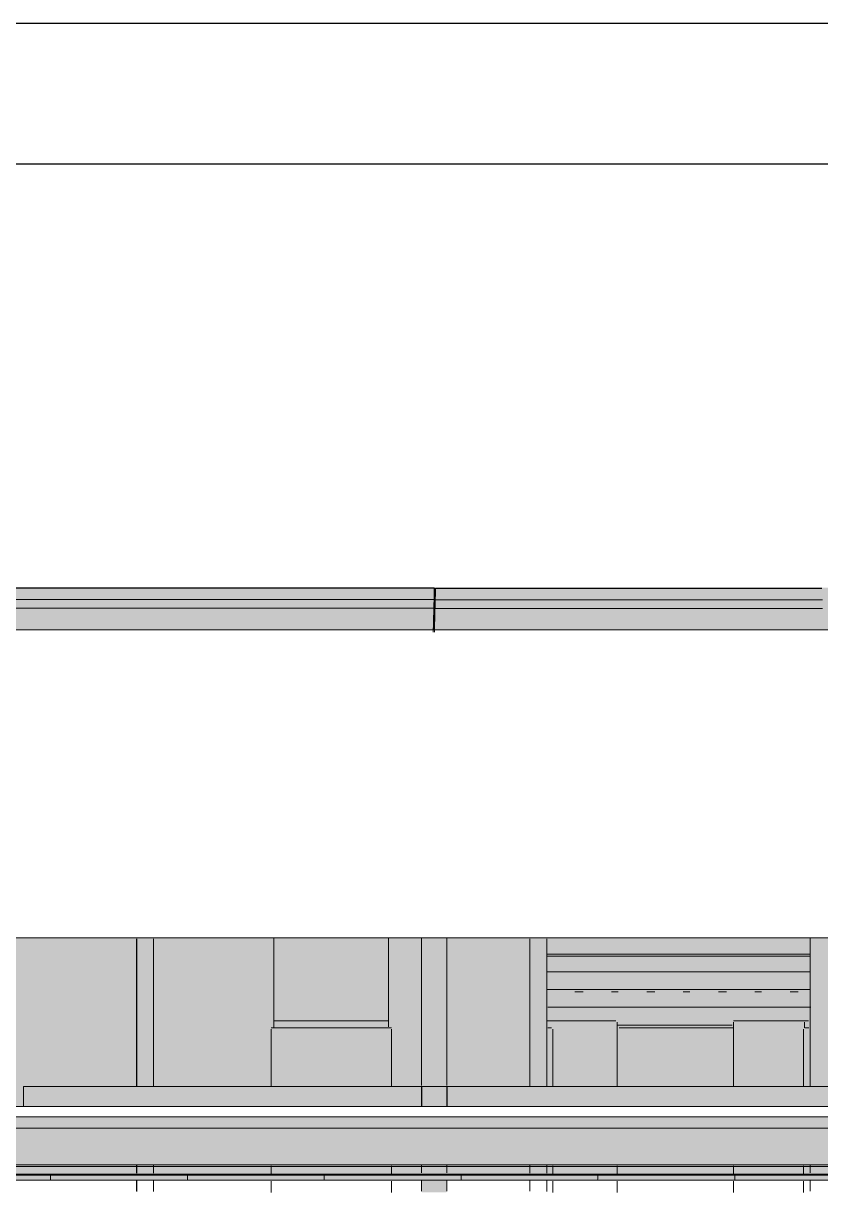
# Model space of a CAD drawing. Header units: millimetres. Extents: x 0 to 84100, y 0 to 59400.
# Drawn here: x 34542 to 40214, y 51085 to 59400 of the extents above; entities that cross this region are included whole.
import ezdxf

# ---------------------------------------------------------------- set-up
doc = ezdxf.new("R2010")
doc.units = ezdxf.units.MM
for name, color, linetype, lineweight in [('09_立面の外形', 7, 'Continuous', 30), ('10_見えがかり', 7, 'Continuous', 13), ('12_見えがかり（ガラス）', 5, 'Continuous', 9), ('90_図枠', 7, 'Continuous', 25)]:
    doc.layers.add(name, color=color, linetype=linetype, lineweight=lineweight)

msp = doc.modelspace()

# ---------------------------------------------------------------- hatches: boundary and pattern name
at = {"layer": '10_見えがかり', "true_color": 0xe9dcc4}
for points in [[(61784.3, 55441.6), (61794.3, 55431.6), (61794.3, 55401.6), (61779.3, 55416.6), (61639.3, 55416.6), (61629.3, 55406.6), (61389.3, 55406.6), (61379.3, 55396.6), (61139.3, 55396.6), (61129.3, 55386.6), (60659.3, 55386.6), (60649.3, 55376.6), (60189.3, 55376.6), (60179.3, 55366.6), (59729.3, 55366.6), (59719.3, 55356.6), (59269.3, 55356.6), (59259.3, 55346.6), (58809.3, 55346.6), (58799.3, 55336.6), (57919.3, 55336.6), (57909.3, 55326.6), (57089.3, 55326.6), (57079.3, 55316.6), (56269.3, 55316.6), (56259.3, 55306.6), (55149.3, 55306.6), (55139.3, 55296.6), (54009.3, 55296.6), (53999.3, 55286.6), (49499.3, 55286.6), (49489.3, 55296.6), (37469.3, 55296.6), (37459.3, 55306.6), (31159.3, 55306.6), (31154.3, 55301.6), (31154.3, 55371.6), (31169.3, 55386.6), (40469.3, 55386.6), (40479.3, 55376.6), (54879.3, 55376.6), (54889.3, 55386.6), (56089.3, 55386.6), (56099.3, 55396.6), (56929.3, 55396.6), (56939.3, 55406.6), (57759.3, 55406.6), (57769.3, 55416.6), (58689.3, 55416.6), (58699.3, 55426.6), (59159.3, 55426.6), (59169.3, 55436.6), (59619.3, 55436.6), (59629.3, 55446.6), (60089.3, 55446.6), (60099.3, 55456.6), (60549.3, 55456.6), (60559.3, 55466.6), (61009.3, 55466.6), (61019.3, 55476.6), (61049.3, 55476.6), (61059.3, 55466.6), (61069.3, 55466.6), (61079.3, 55476.6), (61319.3, 55476.6), (61329.3, 55486.6), (61569.3, 55486.6), (61579.3, 55496.6), (61779.3, 55496.6), (61784.3, 55491.6)], [(68084.3, 51551.6), (68084.3, 51531.6), (68094.3, 51521.6), (68094.3, 51501.6), (68089.3, 51496.6), (68079.3, 51496.6), (68069.3, 51486.6), (68049.3, 51486.6), (68029.3, 51466.6), (68019.3, 51466.6), (67999.3, 51446.6), (67989.3, 51446.6), (67969.3, 51426.6), (67959.3, 51426.6), (67949.3, 51416.6), (67939.3, 51416.6), (67929.3, 51406.6), (67919.3, 51406.6), (67899.3, 51386.6), (67889.3, 51386.6), (67869.3, 51366.6), (67859.3, 51366.6), (67849.3, 51356.6), (67829.3, 51356.6), (67809.3, 51336.6), (67799.3, 51336.6), (67779.3, 51316.6), (67769.3, 51316.6), (67749.3, 51296.6), (67739.3, 51296.6), (67729.3, 51286.6), (10499.3, 51286.6), (10489.3, 51296.6), (10479.3, 51296.6), (10459.3, 51316.6), (10449.3, 51316.6), (10419.3, 51346.6), (10409.3, 51346.6), (10399.3, 51356.6), (10379.3, 51356.6), (10359.3, 51376.6), (10349.3, 51376.6), (10329.3, 51396.6), (10319.3, 51396.6), (10299.3, 51416.6), (10279.3, 51416.6), (10259.3, 51436.6), (10249.3, 51436.6), (10229.3, 51456.6), (10219.3, 51456.6), (10199.3, 51476.6), (10189.3, 51476.6), (10179.3, 51486.6), (10159.3, 51486.6), (10144.3, 51501.6), (10144.3, 51531.6), (10154.3, 51541.6), (10154.3, 51561.6), (10159.3, 51566.6), (31429.3, 51566.6), (31434.3, 51561.6), (31434.3, 51551.6), (31439.3, 51546.6), (61499.3, 51546.6), (61519.3, 51566.6), (68069.3, 51566.6)], [(61484.3, 51581.6), (61494.3, 51571.6), (61494.3, 51561.6), (61479.3, 51546.6), (31829.3, 51546.6), (31824.3, 51551.6), (31824.3, 51621.6), (31829.3, 51626.6), (61479.3, 51626.6), (61484.3, 51621.6)], [(34734.3, 51181.6), (34729.3, 51176.6), (33769.3, 51176.6), (33764.3, 51181.6), (33764.3, 51206.6), (34734.3, 51206.6)], [(35704.3, 51181.6), (35699.3, 51176.6), (34739.3, 51176.6), (34734.3, 51181.6), (34734.3, 51206.6), (35704.3, 51206.6)], [(36684.3, 51181.6), (36679.3, 51176.6), (35709.3, 51176.6), (35704.3, 51181.6), (35704.3, 51206.6), (36684.3, 51206.6)], [(37654.3, 51181.6), (37649.3, 51176.6), (36689.3, 51176.6), (36684.3, 51181.6), (36684.3, 51206.6), (37654.3, 51206.6)], [(37554.3, 51091.6), (37549.3, 51086.6), (37379.3, 51086.6), (37374.3, 51091.6), (37374.3, 51171.6), (37379.3, 51176.6), (37549.3, 51176.6), (37554.3, 51171.6)], [(38634.3, 51181.6), (38629.3, 51176.6), (37659.3, 51176.6), (37654.3, 51181.6), (37654.3, 51206.6), (38634.3, 51206.6)], [(39604.3, 51181.6), (39599.3, 51176.6), (38639.3, 51176.6), (38634.3, 51181.6), (38634.3, 51206.6), (39604.3, 51206.6)], [(40574.3, 51181.6), (40569.3, 51176.6), (39609.3, 51176.6), (39604.3, 51181.6), (39604.3, 51206.6), (40574.3, 51206.6)]]:
    msp.add_hatch(color=8, dxfattribs=at).paths.add_polyline_path(points)
at = {"layer": '12_見えがかり（ガラス）', "true_color": 0xdce9f2}
for points in [[(37459.3, 55306.6), (37464.3, 55301.6), (37464.3, 55091.6), (37459.3, 55086.6), (34459.3, 55086.6), (34454.3, 55091.6), (34454.3, 55211.6), (34464.3, 55221.6), (34464.3, 55301.6), (34469.3, 55306.6)], [(40469.3, 55296.6), (40474.3, 55291.6), (40474.3, 55171.6), (40484.3, 55161.6), (40484.3, 55091.6), (40479.3, 55086.6), (37469.3, 55086.6), (37464.3, 55091.6), (37464.3, 55291.6), (37469.3, 55296.6)], [(61269.3, 52896.6), (61274.3, 52891.6), (61274.3, 51701.6), (61269.3, 51696.6), (31699.3, 51696.6), (31694.3, 51701.6), (31694.3, 52891.6), (31699.3, 52896.6)], [(68109.3, 51486.6), (68114.3, 51481.6), (68114.3, 51431.6), (68109.3, 51426.6), (68099.3, 51426.6), (68079.3, 51406.6), (68069.3, 51406.6), (68059.3, 51396.6), (68049.3, 51396.6), (68029.3, 51376.6), (68019.3, 51376.6), (68009.3, 51366.6), (67999.3, 51366.6), (67979.3, 51346.6), (67969.3, 51346.6), (67959.3, 51336.6), (67949.3, 51336.6), (67939.3, 51326.6), (67929.3, 51326.6), (67909.3, 51306.6), (67899.3, 51306.6), (67889.3, 51296.6), (67879.3, 51296.6), (67859.3, 51276.6), (67849.3, 51276.6), (67839.3, 51266.6), (67829.3, 51266.6), (67809.3, 51246.6), (67799.3, 51246.6), (67789.3, 51236.6), (67779.3, 51236.6), (67769.3, 51226.6), (67759.3, 51226.6), (67739.3, 51206.6), (10489.3, 51206.6), (10469.3, 51226.6), (10459.3, 51226.6), (10449.3, 51236.6), (10439.3, 51236.6), (10419.3, 51256.6), (10409.3, 51256.6), (10399.3, 51266.6), (10389.3, 51266.6), (10369.3, 51286.6), (10359.3, 51286.6), (10349.3, 51296.6), (10339.3, 51296.6), (10319.3, 51316.6), (10309.3, 51316.6), (10299.3, 51326.6), (10289.3, 51326.6), (10269.3, 51346.6), (10259.3, 51346.6), (10249.3, 51356.6), (10239.3, 51356.6), (10219.3, 51376.6), (10209.3, 51376.6), (10199.3, 51386.6), (10189.3, 51386.6), (10169.3, 51406.6), (10159.3, 51406.6), (10149.3, 51416.6), (10139.3, 51416.6), (10124.3, 51431.6), (10124.3, 51481.6), (10129.3, 51486.6), (10179.3, 51486.6), (10189.3, 51476.6), (10199.3, 51476.6), (10219.3, 51456.6), (10229.3, 51456.6), (10249.3, 51436.6), (10259.3, 51436.6), (10279.3, 51416.6), (10299.3, 51416.6), (10319.3, 51396.6), (10329.3, 51396.6), (10349.3, 51376.6), (10359.3, 51376.6), (10379.3, 51356.6), (10399.3, 51356.6), (10409.3, 51346.6), (10419.3, 51346.6), (10449.3, 51316.6), (10459.3, 51316.6), (10479.3, 51296.6), (10489.3, 51296.6), (10499.3, 51286.6), (67729.3, 51286.6), (67739.3, 51296.6), (67749.3, 51296.6), (67769.3, 51316.6), (67779.3, 51316.6), (67799.3, 51336.6), (67809.3, 51336.6), (67829.3, 51356.6), (67849.3, 51356.6), (67859.3, 51366.6), (67869.3, 51366.6), (67889.3, 51386.6), (67899.3, 51386.6), (67919.3, 51406.6), (67929.3, 51406.6), (67939.3, 51416.6), (67949.3, 51416.6), (67959.3, 51426.6), (67969.3, 51426.6), (67989.3, 51446.6), (67999.3, 51446.6), (68019.3, 51466.6), (68029.3, 51466.6), (68049.3, 51486.6)]]:
    msp.add_hatch(color=8, dxfattribs=at).paths.add_polyline_path(points)

# ---------------------------------------------------------------- linework, layer by layer
at = {"layer": '09_立面の外形'}
msp.add_lwpolyline([(34466.1, 55385.5), (35215.6, 55385.5), (35465.4, 55385.5), (35965.1, 55385.5), (36214.9, 55385.5), (36464.7, 55385.5), (36714.6, 55385.5), (36964.4, 55385.5), (37214.2, 55385.5), (37464, 55385.5), (37464.2, 55371.9), (37464.1, 55364.4), (37464.1, 55357), (37464, 55349.5), (37463.9, 55342), (37463.8, 55327), (37463.7, 55319.5), (37463.7, 55312), (37463.6, 55303.5), (37472.5, 55303.5), (37472.6, 55310.1), (37472.6, 55317.5), (37472.7, 55325), (37473.2, 55325), (37473.3, 55331.9), (37473.3, 55339.3), (37473.4, 55346.7), (37473.5, 55354.2), (37474, 55354.2), (37474, 55361.1), (37474.1, 55368.5), (37474.2, 55376), (37474.2, 55383.4), (37724.1, 55383.4), (38723.5, 55383.4), (38973.3, 55383.4), (39223.2, 55383.4), (39473, 55383.4), (39722.9, 55383.4), (40222.6, 55383.4)], dxfattribs=at)
at = {"layer": '10_見えがかり'}
for points in [[(34466.1, 55385.5), (35215.6, 55385.5), (35465.4, 55385.5), (35965.1, 55385.5), (36214.9, 55385.5), (36464.7, 55385.5), (36714.6, 55385.5), (36964.4, 55385.5), (37214.2, 55385.5), (37464, 55385.5), (37464.2, 55371.9), (37464.1, 55364.4), (37464.1, 55357), (37464, 55349.5), (37463.9, 55342), (37463.8, 55327), (37463.7, 55319.5), (37463.7, 55312), (37463.6, 55304.5), (37463.6, 55297), (37463.5, 55289.5), (37463.4, 55282.1), (37462.9, 55282.1), (37462.9, 55274.6), (37462.8, 55267.1), (37462.7, 55259.7), (37462.7, 55252.2), (37462.2, 55252.2), (37462.1, 55244.7), (37462, 55237.2), (37462, 55229.8), (37461.9, 55222.3), (37461.4, 55222.3), (37461.3, 55214.8), (37461.3, 55207.4), (37461.2, 55199.9), (37461.1, 55192.4), (37460.6, 55192.4), (37460.6, 55184.9), (37460.5, 55177.5), (37460.5, 55170), (37460.4, 55162.5), (37459.9, 55162.5), (37459.8, 55155.1), (37459.8, 55147.6), (37459.7, 55140.1), (37459.6, 55132.6), (37459.1, 55132.6), (37459.1, 55125.2), (37459, 55117.7), (37458.9, 55102.7), (37458.4, 55102.7), (37458.3, 55095.3), (37458.2, 55087.8), (37458.2, 55080.3), (37458.1, 55072.8), (37457.6, 55072.8), (37457.6, 55071.6)], [(37466.5, 55071.6), (37466.5, 55076.4), (37466.6, 55083.8), (37466.7, 55091.3), (37467.2, 55091.3), (37467.2, 55098.2), (37467.3, 55105.6), (37467.4, 55113), (37467.4, 55120.5), (37467.9, 55120.5), (37468, 55127.4), (37468, 55134.8), (37468.1, 55142.3), (37468.2, 55149.7), (37468.7, 55149.7), (37468.7, 55156.6), (37468.8, 55164), (37468.9, 55171.5), (37468.9, 55178.9), (37469.4, 55178.9), (37469.5, 55185.8), (37469.6, 55193.2), (37469.6, 55200.7), (37469.7, 55208.1), (37470.2, 55208.1), (37470.3, 55215), (37470.3, 55222.5), (37470.4, 55229.9), (37470.4, 55237.3), (37470.9, 55237.3), (37471, 55244.2), (37471.1, 55251.7), (37471.1, 55259.1), (37471.2, 55266.5), (37471.7, 55266.5), (37471.8, 55273.5), (37471.8, 55280.9), (37471.9, 55288.3), (37472, 55295.7), (37472.5, 55295.7), (37472.5, 55302.7), (37472.6, 55310.1), (37472.6, 55317.5), (37472.7, 55325), (37473.2, 55325), (37473.3, 55331.9), (37473.3, 55339.3), (37473.4, 55346.7), (37473.5, 55354.2), (37474, 55354.2), (37474, 55361.1), (37474.1, 55368.5), (37474.2, 55376), (37474.2, 55383.4), (37724.1, 55383.4), (38723.5, 55383.4), (38973.3, 55383.4), (39223.2, 55383.4), (39473, 55383.4), (39722.9, 55383.4), (40222.6, 55383.4)], [(34203, 55087.4), (34909.2, 55088)], [(34203, 55087.4), (35606.8, 55086.5)], [(34669.1, 55086.8), (35606.8, 55086.5)], [(34909.2, 55088), (35606.8, 55086.5)], [(35606.8, 55086.5), (36101.8, 55087.1)], [(35606.8, 55086.5), (36596.7, 55086.8)], [(35773.6, 55087.5), (37992.1, 55087.3)], [(35995.5, 55087.1), (38964.7, 55086.7)], [(36596.7, 55086.8), (36101.8, 55087.1)], [(36596.7, 55086.8), (37287.3, 55088.6)], [(36596.7, 55086.8), (37992.1, 55087.3)], [(37287.3, 55088.6), (37992.1, 55087.3)], [(37912.3, 55088), (38312, 55088)], [(37992.1, 55087.3), (38497.4, 55087.4)], [(38497.4, 55087.4), (38964.7, 55086.7)], [(38601.8, 55088), (39171.4, 55088)], [(38964.7, 55086.7), (39672.7, 55087.9)], [(38964.7, 55086.7), (41451.8, 55087.2)], [(39672.7, 55087.9), (40394.9, 55088.1)], [(34203, 52896.6), (34909.2, 52896.6)], [(34909.2, 52896.6), (35606.8, 52896.6)], [(35347.7, 51842.9), (35347.7, 52890.6)], [(35348, 51842.2), (35348, 52889.4)], [(35468, 52889.4), (35468, 51842.2)], [(35606.8, 52896.6), (36101.8, 52896.6)], [(36101.8, 52896.6), (36596.7, 52896.6)], [(36324.7, 52306.6), (36324.7, 52892.5)], [(36324.7, 52261), (36324.7, 52889.3)], [(37287.3, 52896.6), (36596.7, 52896.6)], [(37139.9, 52306.6), (37139.9, 52895.5)], [(37139.9, 52265.2), (37139.9, 52894.8)], [(37287.3, 52896.6), (37992.1, 52896.6)], [(37374.4, 52895.7), (37374.4, 51846.2)], [(37554.4, 52895.7), (37554.4, 51846.2)], [(37992.1, 52896.6), (38497.4, 52896.6)], [(38145.3, 51842.9), (38145.3, 52890.6)], [(38265.3, 52890.6), (38265.3, 51842.9)], [(38265.5, 51842), (38265.5, 52889)], [(38497.4, 52896.6), (38964.7, 52896.6)], [(39672.7, 52896.6), (38964.7, 52896.6)], [(39672.7, 52896.6), (40394.9, 52896.6)], [(40139.9, 51845.7), (40139.9, 52895.1)], [(38266.8, 52765.7), (38286.8, 52765.7)], [(38287.1, 52782), (38267.2, 52782)], [(38286.8, 52765.7), (38516.7, 52765.7)], [(38516.9, 52782), (38287.1, 52782)], [(38516.7, 52765.7), (38746.5, 52765.7)], [(38746.6, 52782), (38516.9, 52782)], [(38746.5, 52765.7), (38976.3, 52765.7)], [(38976.4, 52782), (38746.6, 52782)], [(38976.3, 52765.7), (39206.2, 52765.7)], [(39206.1, 52782), (38976.4, 52782)], [(39435.9, 52782), (39206.1, 52782)], [(39206.2, 52765.7), (39436, 52765.7)], [(39665.7, 52782), (39435.9, 52782)], [(39436, 52765.7), (39665.8, 52765.7)], [(39895.4, 52782), (39665.7, 52782)], [(39665.8, 52765.7), (39895.7, 52765.7)], [(40125.2, 52782), (39895.4, 52782)], [(39895.7, 52765.7), (40125.5, 52765.7)], [(40135.2, 52782), (40125.2, 52782)], [(40125.5, 52765.7), (40135.5, 52765.7)], [(38285.7, 52655.7), (38266.5, 52655.7)], [(38516, 52655.7), (38285.7, 52655.7)], [(38746.3, 52655.7), (38516, 52655.7)], [(38976.6, 52655.7), (38746.3, 52655.7)], [(39206.9, 52655.7), (38976.6, 52655.7)], [(39437.2, 52655.7), (39206.9, 52655.7)], [(39667.5, 52655.7), (39437.2, 52655.7)], [(39897.8, 52655.7), (39667.5, 52655.7)], [(40128.1, 52655.7), (39897.8, 52655.7)], [(40137.7, 52655.7), (40128.1, 52655.7)], [(38284.2, 52529.4), (38265, 52529.4)], [(38515.1, 52529.4), (38284.2, 52529.4)], [(38466.6, 52513.1), (38514.7, 52513.1)], [(38514.7, 52513.1), (38524.4, 52513.1)], [(38745.9, 52529.4), (38515.1, 52529.4)], [(38726.4, 52513.1), (38745.7, 52513.1)], [(38745.7, 52513.1), (38774.5, 52513.1)], [(38976.8, 52529.4), (38745.9, 52529.4)], [(38976.6, 52513.1), (39034.4, 52513.1)], [(39207.6, 52529.4), (38976.8, 52529.4)], [(39438.5, 52529.4), (39207.6, 52529.4)], [(39236.4, 52513.1), (39284.6, 52513.1)], [(39669.3, 52529.4), (39438.5, 52529.4)], [(39486.6, 52513.1), (39544.4, 52513.1)], [(39900.2, 52529.4), (39669.3, 52529.4)], [(39746.4, 52513.1), (39794.6, 52513.1)], [(40131, 52529.4), (39900.2, 52529.4)], [(39996.6, 52513.1), (40054.4, 52513.1)], [(40140.6, 52529.4), (40131, 52529.4)], [(38282.8, 52403), (38273.1, 52403)], [(38514.1, 52403), (38282.8, 52403)], [(38745.5, 52403), (38514.1, 52403)], [(38976.9, 52403), (38745.5, 52403)], [(39208.3, 52403), (38976.9, 52403)], [(39439.7, 52403), (39208.3, 52403)], [(39671.1, 52403), (39439.7, 52403)], [(39902.5, 52403), (39671.1, 52403)], [(40133.9, 52403), (39902.5, 52403)], [(40143.6, 52403), (40133.9, 52403)], [(37139.9, 52306.6), (36324.7, 52306.6)], [(38756.2, 52306.6), (38268.5, 52306.6)], [(40100, 52306.6), (39595.1, 52306.6)], [(40127.4, 52306.6), (40100, 52306.6)], [(36305, 52256.6), (37160.4, 52256.6)], [(36305, 51836.6), (36305, 52246.6)], [(37160.4, 51836.6), (37160.4, 52246.6)], [(38272.6, 52256.6), (38299.6, 52256.6)], [(38308.6, 51836.6), (38308.6, 52246.6)], [(38977.1, 52276.7), (38764.5, 52276.7)], [(38766.2, 51836.6), (38766.2, 52296.6)], [(38781.1, 52256.6), (39590.2, 52256.6)], [(39209.1, 52276.7), (38977.1, 52276.7)], [(39441, 52276.7), (39209.1, 52276.7)], [(39586, 52276.7), (39441, 52276.7)], [(39595.1, 51836.6), (39595.1, 52296.6)], [(40093.4, 51836.6), (40093.4, 52246.6)], [(40100, 52256.6), (40100, 52296.6)], [(40100, 52256.6), (40100, 52296.6)], [(40102.4, 52256.6), (40129.4, 52256.6)], [(34542.6, 51700.6), (34542.6, 51840.6)], [(34778.5, 51840.6), (34542.6, 51840.6)], [(34778.5, 51840.6), (35014.4, 51840.6)], [(35014.4, 51840.6), (35250.4, 51840.6)], [(35250.4, 51840.6), (35486.3, 51840.6)], [(35486.3, 51840.6), (35722.2, 51840.6)], [(35722.2, 51840.6), (35958.2, 51840.6)], [(35958.2, 51840.6), (36194.1, 51840.6)], [(36194.1, 51840.6), (36430, 51840.6)], [(36430, 51840.6), (36665.9, 51840.6)], [(36665.9, 51840.6), (36901.9, 51840.6)], [(36901.9, 51840.6), (37137.8, 51840.6)], [(37137.8, 51840.6), (37373.7, 51840.6)], [(37373.7, 51700.6), (37373.7, 51840.6)], [(37375.7, 51840.5), (37555.7, 51840.5)], [(37375.7, 51840.5), (37375.7, 51825.5)], [(37375.7, 51825.5), (37375.7, 51810.5)], [(37375.7, 51810.5), (37375.7, 51795.5)], [(37555.7, 51840.5), (37555.7, 51825.5)], [(37555.7, 51825.5), (37555.7, 51810.5)], [(37555.7, 51810.5), (37555.7, 51795.5)], [(37557.7, 51700.6), (37557.7, 51840.6)], [(37793.6, 51840.6), (37557.7, 51840.6)], [(37793.6, 51840.6), (38029.6, 51840.6)], [(38029.6, 51840.6), (38265.5, 51840.6)], [(38265.5, 51840.6), (38501.5, 51840.6)], [(38501.5, 51840.6), (38737.4, 51840.6)], [(38737.4, 51840.6), (38973.4, 51840.6)], [(38973.4, 51840.6), (39209.3, 51840.6)], [(39209.3, 51840.6), (39445.3, 51840.6)], [(39445.3, 51840.6), (39681.2, 51840.6)], [(39681.2, 51840.6), (39917.2, 51840.6)], [(39917.2, 51840.6), (40153.1, 51840.6)], [(40153.1, 51840.6), (40389.1, 51840.6)], [(37375.7, 51795.5), (37375.7, 51780.6)], [(37375.7, 51780.6), (37375.7, 51765.6)], [(37375.7, 51765.6), (37375.7, 51750.6)], [(37375.7, 51750.6), (37375.7, 51735.6)], [(37375.7, 51735.6), (37375.7, 51720.6)], [(37375.7, 51720.6), (37375.7, 51705.6)], [(37555.7, 51795.5), (37555.7, 51780.6)], [(37555.7, 51780.6), (37555.7, 51765.6)], [(37555.7, 51765.6), (37555.7, 51750.6)], [(37555.7, 51750.6), (37555.7, 51735.6)], [(37555.7, 51735.6), (37555.7, 51720.6)], [(37555.7, 51720.6), (37555.7, 51705.6)], [(34203, 51696.6), (34909.2, 51696.6)], [(34909.2, 51696.6), (35606.8, 51696.6)], [(35606.8, 51696.6), (36101.8, 51696.6)], [(36101.8, 51696.6), (36596.7, 51696.6)], [(36596.7, 51696.6), (37287.3, 51696.6)], [(37287.3, 51696.6), (37992.1, 51696.6)], [(37375.7, 51705.6), (37375.7, 51698.1)], [(37555.7, 51705.6), (37555.7, 51698.1)], [(37992.1, 51696.6), (38497.4, 51696.6)], [(38497.4, 51696.6), (38964.7, 51696.6)], [(38964.7, 51696.6), (39672.7, 51696.6)], [(39672.7, 51696.6), (40394.9, 51696.6)], [(10157.3, 51568.6), (31433.8, 51568.6), (31433.8, 51559.9), (31437.6, 51559.9), (31437.6, 51551.2), (31441.4, 51551.2), (31441.4, 51542.6), (31445.2, 51542.6), (35201.4, 51542.6), (38960.7, 51542.6), (42721.2, 51542.6), (46481.2, 51542.6), (50238.6, 51542.6), (53991.6, 51542.6), (61488.2, 51542.6), (61488.2, 51551.2), (61499.6, 51551.2), (61499.6, 51559.9), (61511, 51559.9), (61511, 51568.6), (63976.4, 51568.6), (64797.4, 51568.6), (65618, 51568.6), (66438.1, 51568.6)], [(31831.4, 51531.6), (31831.4, 51537.1), (31827.8, 51537.1), (31827.8, 51545.7), (31824.2, 51545.7), (31824.2, 51554.4), (31820.6, 51554.4), (31820.6, 51572.4), (31824.2, 51623.7), (61479.8, 51623.7)], [(67723.4, 51282.6), (60618.9, 51282.6), (53474.2, 51282.6), (24758.8, 51282.6)], [(35347.7, 51224.3), (35347.7, 51284.2)], [(35348, 51223.8), (35348, 51283.7)], [(35468, 51283.7), (35468, 51223.8)], [(36305, 51216.6), (36305, 51276.6)], [(37160.4, 51216.6), (37160.4, 51276.6)], [(37374.4, 51286.4), (37374.4, 51226.5)], [(37554.4, 51286.4), (37554.4, 51226.5)], [(38145.3, 51224.3), (38145.3, 51284.2)], [(38265.3, 51284.2), (38265.3, 51224.3)], [(38265.5, 51223.7), (38265.5, 51283.5)], [(38308.6, 51216.6), (38308.6, 51276.6)], [(38766.2, 51216.6), (38766.2, 51276.6)], [(39595.1, 51216.6), (39595.1, 51276.6)], [(40093.4, 51216.6), (40093.4, 51276.6)], [(40139.9, 51226), (40139.9, 51286)], [(34734.5, 51216.7), (34735.4, 51213.4), (34735.4, 51173.4), (33761.9, 51173.4), (33760.9, 51176.7), (33760.9, 51216.7), (34734.5, 51216.7)], [(35708.3, 51216.7), (35709, 51213.4), (35709, 51173.4), (34735.3, 51173.4), (34734.6, 51176.7), (34734.6, 51216.7), (35708.3, 51216.7)], [(35347.7, 51094.6), (35347.7, 51174.4)], [(35348, 51094.2), (35348, 51174)], [(35468, 51174), (35468, 51094.2)], [(36682.1, 51216.7), (36682.6, 51213.4), (36682.6, 51173.4), (35708.9, 51173.4), (35708.4, 51176.7), (35708.4, 51216.7), (36682.1, 51216.7)], [(36305, 51086.6), (36305, 51166.6)], [(37656, 51216.7), (37656.3, 51213.4), (37656.3, 51173.4), (36682.5, 51173.4), (36682.2, 51176.7), (36682.2, 51216.7), (37656, 51216.7)], [(37160.4, 51086.6), (37160.4, 51166.6)], [(37374.4, 51176.5), (37374.4, 51096.5)], [(37554.4, 51176.5), (37554.4, 51096.5)], [(38629.9, 51216.7), (38630, 51213.4), (38630, 51173.4), (37656.2, 51173.4), (37656.1, 51176.7), (37656.1, 51216.7), (38629.9, 51216.7)], [(38145.3, 51094.6), (38145.3, 51174.4)], [(38265.3, 51174.4), (38265.3, 51094.6)], [(38265.5, 51094.1), (38265.5, 51173.8)], [(38308.6, 51086.6), (38308.6, 51166.6)], [(38629.9, 51213.4), (38630, 51216.7), (39603.8, 51216.7), (39603.8, 51176.7), (39603.8, 51173.4), (38629.9, 51173.4), (38629.9, 51213.4)], [(38766.2, 51086.6), (38766.2, 51166.6)], [(39595.1, 51086.6), (39595.1, 51166.6)], [(39603.7, 51173.4), (39603.7, 51213.4), (39603.9, 51216.7), (40577.7, 51216.7), (40577.7, 51176.7), (40577.5, 51173.4), (39603.7, 51173.4)], [(40093.4, 51086.6), (40093.4, 51166.6)], [(40139.9, 51096.1), (40139.9, 51176)]]:
    msp.add_lwpolyline(points, dxfattribs=at)
at = {"layer": '12_見えがかり（ガラス）'}
for points in [[(34712, 55303.5), (34461.4, 55303.5)], [(34962.6, 55303.5), (34712, 55303.5)], [(35213.3, 55303.5), (34962.6, 55303.5)], [(35463.9, 55303.5), (35213.3, 55303.5)], [(35714.6, 55303.5), (35463.9, 55303.5)], [(35965.2, 55303.5), (35714.6, 55303.5)], [(36215.8, 55303.5), (35965.2, 55303.5)], [(36466.5, 55303.5), (36215.8, 55303.5)], [(36717.1, 55303.5), (36466.5, 55303.5)], [(36967.8, 55303.5), (36717.1, 55303.5)], [(37218.4, 55303.5), (36967.8, 55303.5)], [(37469.1, 55303.5), (37218.4, 55303.5)], [(37469.1, 55303.5), (37469.3, 55242)], [(37720, 55301.3), (37469.3, 55301.3)], [(37469.3, 55301.3), (37469.3, 55239.7)], [(37970.6, 55301.3), (37720, 55301.3)], [(38221.3, 55301.3), (37970.6, 55301.3)], [(38472, 55301.3), (38221.3, 55301.3)], [(38722.7, 55301.3), (38472, 55301.3)], [(38973.3, 55301.3), (38722.7, 55301.3)], [(39224, 55301.3), (38973.3, 55301.3)], [(39474.7, 55301.3), (39224, 55301.3)], [(39725.3, 55301.3), (39474.7, 55301.3)], [(39976, 55301.3), (39725.3, 55301.3)], [(40226.7, 55301.3), (39976, 55301.3)], [(34712.3, 55242), (34461.6, 55242)], [(34962.9, 55242), (34712.3, 55242)], [(35213.5, 55242), (34962.9, 55242)], [(35464.2, 55242), (35213.5, 55242)], [(35714.8, 55242), (35464.2, 55242)], [(35965.5, 55242), (35714.8, 55242)], [(36216.1, 55242), (35965.5, 55242)], [(36466.7, 55242), (36216.1, 55242)], [(36717.4, 55242), (36466.7, 55242)], [(36968, 55242), (36717.4, 55242)], [(37218.7, 55242), (36968, 55242)], [(37469.3, 55242), (37218.7, 55242)], [(37468.1, 55193.8), (37469.3, 55242)], [(37469.3, 55239.7), (37468.1, 55192.6)], [(37720, 55239.7), (37469.3, 55239.7)], [(37970.6, 55239.7), (37720, 55239.7)], [(38221.3, 55239.7), (37970.6, 55239.7)], [(38472, 55239.7), (38221.3, 55239.7)], [(38722.7, 55239.7), (38472, 55239.7)], [(38973.3, 55239.7), (38722.7, 55239.7)], [(39224, 55239.7), (38973.3, 55239.7)], [(39474.7, 55239.7), (39224, 55239.7)], [(39725.3, 55239.7), (39474.7, 55239.7)], [(39976, 55239.7), (39725.3, 55239.7)], [(40226.7, 55239.7), (39976, 55239.7)], [(37465.6, 55097.5), (37466.9, 55145.7)], [(37466.9, 55145.6), (37465.6, 55098.5)], [(37466.9, 55145.7), (37468.1, 55193.8)], [(37468.1, 55192.6), (37466.9, 55145.6)], [(37465.6, 55098.5), (37465.4, 55089.1)], [(37465.4, 55087.9), (37465.6, 55097.5)], [(34201.6, 51696.6), (34908.1, 51696.6)], [(34907.5, 51696.6), (34579.1, 51696.6)], [(35605.2, 51696.6), (34907.5, 51696.6)], [(34908.1, 51696.6), (35605.7, 51696.6)], [(35694.4, 51696.6), (35605.2, 51696.6)], [(35605.7, 51696.6), (36100.9, 51696.6)], [(36100.9, 51696.6), (36596.1, 51696.6)], [(36596, 51696.6), (36259.1, 51696.6)], [(36714.4, 51696.6), (36596, 51696.6)], [(36596.1, 51696.6), (37286.9, 51696.6)], [(37286.7, 51696.6), (37099.2, 51696.6)], [(37604.4, 51696.6), (37286.7, 51696.6)], [(37991.5, 51696.6), (37286.9, 51696.6)], [(37991.5, 51696.6), (38497.1, 51696.6)], [(38169.9, 51696.6), (38001.4, 51696.6)], [(38556.7, 51696.6), (38497, 51696.6)], [(38982.1, 51696.6), (38497.1, 51696.6)], [(39673.1, 51696.6), (38974.5, 51696.6)], [(38982.1, 51696.6), (39673, 51696.6)], [(40377.8, 51696.6), (39673, 51696.6)], [(39673.1, 51696.6), (40375.8, 51696.6)], [(34330.7, 51270.1), (35287.8, 51270.1)], [(35287.8, 51270.1), (36245, 51270.1)], [(36245, 51270.1), (37202.2, 51270.1)], [(37202.2, 51270.1), (38159.5, 51270.1)], [(38159.5, 51270.1), (39116.8, 51270.1)], [(39116.8, 51270.1), (40074.1, 51270.1)], [(40074.1, 51270.1), (41031.4, 51270.1)], [(34330.7, 51210.1), (35287.8, 51210.1)], [(35287.8, 51210.1), (36245, 51210.1)], [(36245, 51210.1), (37202.2, 51210.1)], [(37202.2, 51210.1), (38159.5, 51210.1)], [(38159.5, 51210.1), (39116.8, 51210.1)], [(39116.8, 51210.1), (40074.1, 51210.1)], [(40074.1, 51210.1), (41031.4, 51210.1)]]:
    msp.add_lwpolyline(points, dxfattribs=at)
at = {"layer": '90_図枠'}
for points in [[(0, 0), (84100, 0), (84100, 59400), (0, 59400)], [(1000, 1000), (83100, 1000), (83100, 58400), (1000, 58400)]]:
    msp.add_lwpolyline(points, close=True, dxfattribs=at)

doc.saveas('drawing.dxf')
